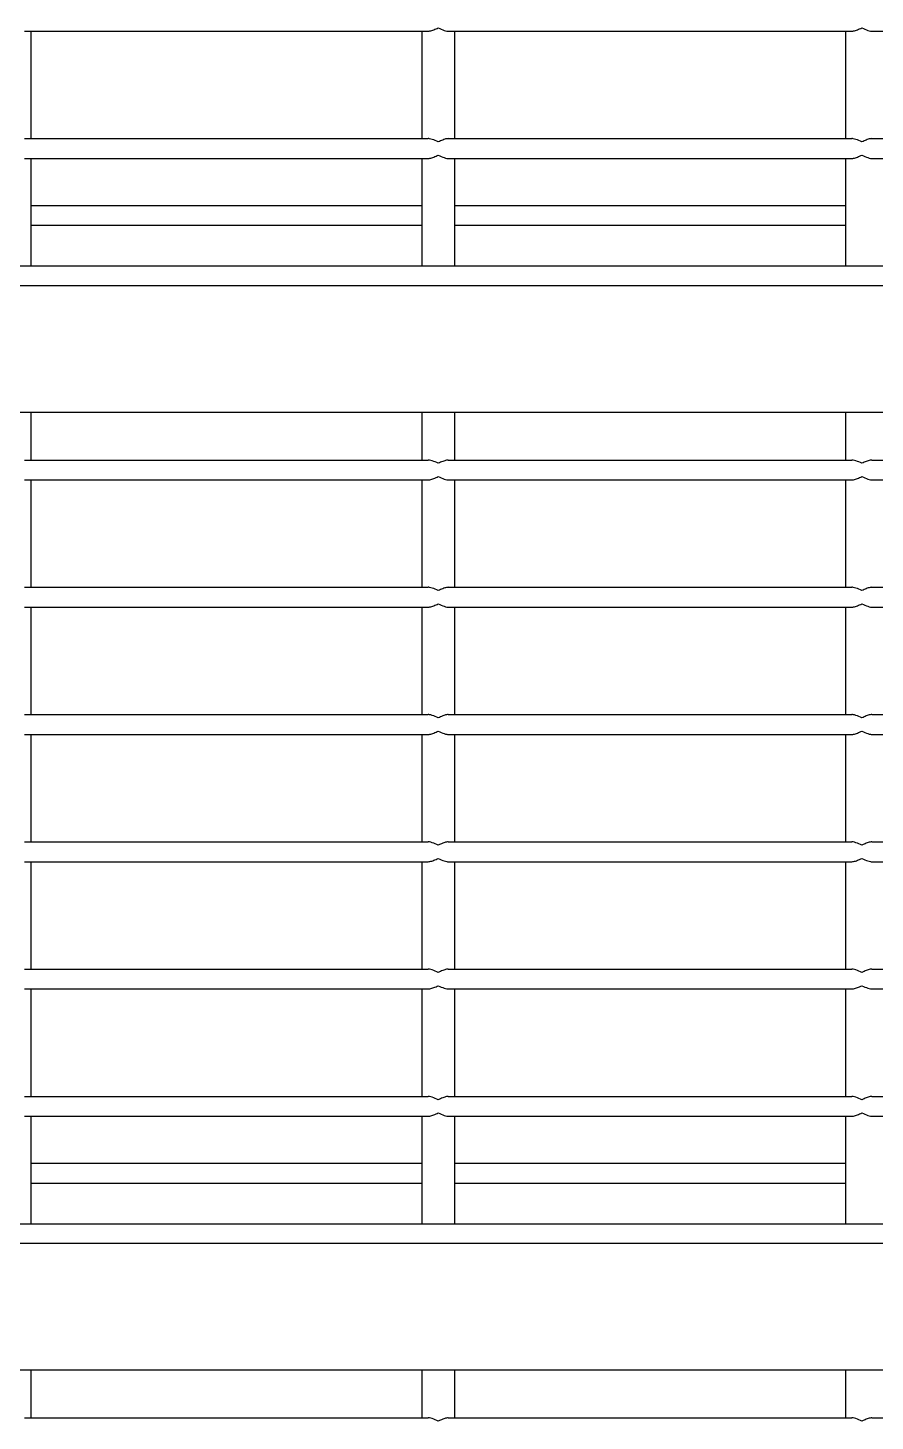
# Model space of a CAD drawing. Header units: millimetres. Extents: x 1293 to 41893, y 1011 to 26911.
# Drawn here: x 13211.4 to 13346.9, y 12551.4 to 12774.2 of the extents above; entities that cross this region are included whole.
import ezdxf

# ---------------------------------------------------------------- set-up
doc = ezdxf.new("R2010")
doc.units = ezdxf.units.MM
doc.header["$LTSCALE"] = 50

msp = doc.modelspace()

# ---------------------------------------------------------------- linework, layer by layer
at = {"color": 7, "linetype": 'Continuous', "lineweight": 25}
for p, q in [((13210.8676497, 12773.6870959), (13275.425983, 12773.6870959)), ((13211.925983, 12756.5020959), (13211.925983, 12773.6870959)), ((13274.3676497, 12773.6870959), (13274.3676497, 12756.5020959)), ((13278.600983, 12773.6870959), (13343.1593163, 12773.6870959)), ((13279.6593163, 12756.5020959), (13279.6593163, 12773.6870959)), ((13342.100983, 12773.6870959), (13342.100983, 12756.5020959)), ((13346.3343163, 12773.6870959), (13410.8926497, 12773.6870959)), ((13210.8676497, 12756.5020959), (13275.425983, 12756.5020959)), ((13278.600983, 12756.5020959), (13343.1593163, 12756.5020959)), ((13346.3343163, 12756.5020959), (13410.8926497, 12756.5020959)), ((13210.8676497, 12753.3270959), (13275.425983, 12753.3270959)), ((13211.925983, 12736.1420959), (13211.925983, 12753.3270959)), ((13274.3676497, 12753.3270959), (13274.3676497, 12736.1420959)), ((13278.600983, 12753.3270959), (13343.1593163, 12753.3270959)), ((13279.6593163, 12736.1420959), (13279.6593163, 12753.3270959)), ((13342.100983, 12753.3270959), (13342.100983, 12736.1420959)), ((13346.3343163, 12753.3270959), (13410.8926497, 12753.3270959)), ((13211.925983, 12745.8132072), (13274.3676497, 12745.8132072)), ((13279.6593163, 12745.8132072), (13342.100983, 12745.8132072)), ((13211.925983, 12742.6382072), (13274.3676497, 12742.6382072)), ((13279.6593163, 12742.6382072), (13342.100983, 12742.6382072)), ((13126.7301497, 12736.1420959), (13630.4968163, 12736.1420959)), ((13630.4968163, 12732.9670959), (13126.7301497, 12732.9670959)), ((13124.6101497, 12712.7554292), (13632.6168163, 12712.7554292)), ((13211.925983, 12705.0932072), (13211.925983, 12712.7554292)), ((13274.3676497, 12712.7554292), (13274.3676497, 12705.0932072)), ((13279.6593163, 12705.0932072), (13279.6593163, 12712.7554292)), ((13342.100983, 12712.7554292), (13342.100983, 12705.0932072)), ((13210.8676497, 12705.0932072), (13275.425983, 12705.0932072)), ((13278.600983, 12705.0932072), (13343.1593163, 12705.0932072)), ((13346.3343163, 12705.0932072), (13410.8926497, 12705.0932072)), ((13210.8676497, 12701.9182072), (13275.425983, 12701.9182072)), ((13211.925983, 12684.7332072), (13211.925983, 12701.9182072)), ((13274.3676497, 12701.9182072), (13274.3676497, 12684.7332072)), ((13278.600983, 12701.9182072), (13343.1593163, 12701.9182072)), ((13279.6593163, 12684.7332072), (13279.6593163, 12701.9182072)), ((13342.100983, 12701.9182072), (13342.100983, 12684.7332072)), ((13346.3343163, 12701.9182072), (13410.8926497, 12701.9182072)), ((13210.8676497, 12684.7332072), (13275.425983, 12684.7332072)), ((13278.600983, 12684.7332072), (13343.1593163, 12684.7332072)), ((13346.3343163, 12684.7332072), (13410.8926497, 12684.7332072)), ((13210.8676497, 12681.5582072), (13275.425983, 12681.5582072)), ((13211.925983, 12664.3732072), (13211.925983, 12681.5582072)), ((13274.3676497, 12681.5582072), (13274.3676497, 12664.3732072)), ((13278.600983, 12681.5582072), (13343.1593163, 12681.5582072)), ((13279.6593163, 12664.3732072), (13279.6593163, 12681.5582072)), ((13342.100983, 12681.5582072), (13342.100983, 12664.3732072)), ((13346.3343163, 12681.5582072), (13410.8926497, 12681.5582072)), ((13210.8676497, 12664.3732072), (13275.425983, 12664.3732072)), ((13278.600983, 12664.3732072), (13343.1593163, 12664.3732072)), ((13346.3343163, 12664.3732072), (13410.8926497, 12664.3732072)), ((13210.8676497, 12661.1982072), (13275.425983, 12661.1982072)), ((13211.925983, 12644.0132072), (13211.925983, 12661.1982072)), ((13274.3676497, 12661.1982072), (13274.3676497, 12644.0132072)), ((13278.600983, 12661.1982072), (13343.1593163, 12661.1982072)), ((13279.6593163, 12644.0132072), (13279.6593163, 12661.1982072)), ((13342.100983, 12661.1982072), (13342.100983, 12644.0132072)), ((13346.3343163, 12661.1982072), (13410.8926497, 12661.1982072)), ((13210.8676497, 12644.0132072), (13275.425983, 12644.0132072)), ((13278.600983, 12644.0132072), (13343.1593163, 12644.0132072)), ((13346.3343163, 12644.0132072), (13410.8926497, 12644.0132072)), ((13210.8676497, 12640.8382072), (13275.425983, 12640.8382072)), ((13211.925983, 12623.6532072), (13211.925983, 12640.8382072)), ((13274.3676497, 12640.8382072), (13274.3676497, 12623.6532072)), ((13278.600983, 12640.8382072), (13343.1593163, 12640.8382072)), ((13279.6593163, 12623.6532072), (13279.6593163, 12640.8382072)), ((13342.100983, 12640.8382072), (13342.100983, 12623.6532072)), ((13346.3343163, 12640.8382072), (13410.8926497, 12640.8382072)), ((13210.8676497, 12623.6532072), (13275.425983, 12623.6532072)), ((13278.600983, 12623.6532072), (13343.1593163, 12623.6532072)), ((13346.3343163, 12623.6532072), (13410.8926497, 12623.6532072)), ((13210.8676497, 12620.4782072), (13275.425983, 12620.4782072)), ((13211.925983, 12603.2932072), (13211.925983, 12620.4782072)), ((13274.3676497, 12620.4782072), (13274.3676497, 12603.2932072)), ((13278.600983, 12620.4782072), (13343.1593163, 12620.4782072)), ((13279.6593163, 12603.2932072), (13279.6593163, 12620.4782072)), ((13342.100983, 12620.4782072), (13342.100983, 12603.2932072)), ((13346.3343163, 12620.4782072), (13410.8926497, 12620.4782072)), ((13210.8676497, 12603.2932072), (13275.425983, 12603.2932072)), ((13278.600983, 12603.2932072), (13343.1593163, 12603.2932072)), ((13346.3343163, 12603.2932072), (13410.8926497, 12603.2932072)), ((13210.8676497, 12600.1182072), (13275.425983, 12600.1182072)), ((13211.925983, 12582.9332072), (13211.925983, 12600.1182072)), ((13274.3676497, 12600.1182072), (13274.3676497, 12582.9332072)), ((13278.600983, 12600.1182072), (13343.1593163, 12600.1182072)), ((13279.6593163, 12582.9332072), (13279.6593163, 12600.1182072)), ((13342.100983, 12600.1182072), (13342.100983, 12582.9332072)), ((13346.3343163, 12600.1182072), (13410.8926497, 12600.1182072)), ((13211.925983, 12592.6043186), (13274.3676497, 12592.6043186)), ((13279.6593163, 12592.6043186), (13342.100983, 12592.6043186)), ((13211.925983, 12589.4293186), (13274.3676497, 12589.4293186)), ((13279.6593163, 12589.4293186), (13342.100983, 12589.4293186)), ((13126.7301497, 12582.9332072), (13630.4968163, 12582.9332072)), ((13630.4968163, 12579.7582072), (13126.7301497, 12579.7582072)), ((13124.6101497, 12559.5465406), (13632.6168163, 12559.5465406)), ((13211.925983, 12551.8843186), (13211.925983, 12559.5465406)), ((13274.3676497, 12559.5465406), (13274.3676497, 12551.8843186)), ((13279.6593163, 12551.8843186), (13279.6593163, 12559.5465406)), ((13342.100983, 12559.5465406), (13342.100983, 12551.8843186)), ((13210.8676497, 12551.8843186), (13275.425983, 12551.8843186)), ((13278.600983, 12551.8843186), (13343.1593163, 12551.8843186)), ((13346.3343163, 12551.8843186), (13410.8926497, 12551.8843186))]:
    msp.add_line(p, q, dxfattribs=at)
for points, knots in [([(13275.425983, 12773.6870959), (13275.5105182, 12773.6936573), (13275.787753, 12773.7151756), (13276.3228124, 12773.909983), (13276.7741461, 12774.1092233), (13277.010927, 12774.2151194), (13277.013483, 12774.2162625)], [0, 0, 0, 0, 0.1723614537, 0.5652622384, 0.9953071929, 1, 1, 1, 1]), ([(13277.013483, 12774.2162625), (13277.0160389, 12774.2151195), (13277.3359773, 12774.0720386), (13277.8114929, 12773.859768), (13278.3341348, 12773.7034234), (13278.5348902, 12773.6911399), (13278.600983, 12773.6870959)], [0, 0, 0, 0, 0.0046971273, 0.5879730074, 0.8643521995, 1, 1, 1, 1]), ([(13343.1593163, 12773.6870959), (13343.2438516, 12773.6936573), (13343.5210863, 12773.7151756), (13344.0561457, 12773.909983), (13344.5074794, 12774.1092233), (13344.7442604, 12774.2151194), (13344.7468163, 12774.2162625)], [0, 0, 0, 0, 0.1723614537, 0.5652622384, 0.9953071929, 1, 1, 1, 1]), ([(13344.7468163, 12774.2162625), (13344.7493722, 12774.2151195), (13345.0693106, 12774.0720386), (13345.5448262, 12773.859768), (13346.0674681, 12773.7034234), (13346.2682235, 12773.6911399), (13346.3343163, 12773.6870959)], [0, 0, 0, 0, 0.00469712726, 0.58797300742, 0.86435219951, 1, 1, 1, 1]), ([(13277.013483, 12755.9729292), (13277.0109271, 12755.9740722), (13276.6909887, 12756.1171531), (13276.2154731, 12756.3294238), (13275.6928312, 12756.4857683), (13275.4920758, 12756.4980519), (13275.425983, 12756.5020959)], [0, 0, 0, 0, 0.00469712726, 0.58797300732, 0.86435219951, 1, 1, 1, 1]), ([(13278.600983, 12756.5020959), (13278.5164478, 12756.4955344), (13278.239213, 12756.4740161), (13277.7041536, 12756.2792087), (13277.2528199, 12756.0799685), (13277.0160389, 12755.9740723), (13277.013483, 12755.9729292)], [0, 0, 0, 0, 0.1723614537, 0.5652622384, 0.9953071929, 1, 1, 1, 1]), ([(13344.7468163, 12755.9729292), (13344.7442604, 12755.9740722), (13344.4243221, 12756.1171531), (13343.9488064, 12756.3294238), (13343.4261645, 12756.4857683), (13343.2254092, 12756.4980519), (13343.1593163, 12756.5020959)], [0, 0, 0, 0, 0.0046971273, 0.5879730074, 0.8643521995, 1, 1, 1, 1]), ([(13346.3343163, 12756.5020959), (13346.2497811, 12756.4955344), (13345.9725464, 12756.4740161), (13345.4374869, 12756.2792087), (13344.9861532, 12756.0799685), (13344.7493723, 12755.9740723), (13344.7468163, 12755.9729292)], [0, 0, 0, 0, 0.1723614537, 0.5652622384, 0.9953071929, 1, 1, 1, 1]), ([(13275.425983, 12753.3270959), (13275.5105182, 12753.3336573), (13275.787753, 12753.3551756), (13276.3228124, 12753.549983), (13276.7741461, 12753.7492233), (13277.010927, 12753.8551194), (13277.013483, 12753.8562625)], [0, 0, 0, 0, 0.1723614537, 0.5652622384, 0.9953071929, 1, 1, 1, 1]), ([(13277.013483, 12753.8562625), (13277.0160389, 12753.8551195), (13277.3359773, 12753.7120386), (13277.8114929, 12753.499768), (13278.3341348, 12753.3434234), (13278.5348902, 12753.3311399), (13278.600983, 12753.3270959)], [0, 0, 0, 0, 0.00469712726, 0.58797300735, 0.86435219951, 1, 1, 1, 1]), ([(13343.1593163, 12753.3270959), (13343.2438516, 12753.3336573), (13343.5210863, 12753.3551756), (13344.0561457, 12753.549983), (13344.5074794, 12753.7492233), (13344.7442604, 12753.8551194), (13344.7468163, 12753.8562625)], [0, 0, 0, 0, 0.1723614537, 0.5652622384, 0.9953071929, 1, 1, 1, 1]), ([(13344.7468163, 12753.8562625), (13344.7493722, 12753.8551195), (13345.0693106, 12753.7120386), (13345.5448262, 12753.499768), (13346.0674681, 12753.3434234), (13346.2682235, 12753.3311399), (13346.3343163, 12753.3270959)], [0, 0, 0, 0, 0.0046971273, 0.5879730074, 0.8643521995, 1, 1, 1, 1]), ([(13277.013483, 12704.5640406), (13277.0109271, 12704.5651836), (13276.6909887, 12704.7082645), (13276.2154731, 12704.9205351), (13275.6928312, 12705.0768797), (13275.4920758, 12705.0891632), (13275.425983, 12705.0932072)], [0, 0, 0, 0, 0.0046971273, 0.5879730073, 0.8643521995, 1, 1, 1, 1]), ([(13278.600983, 12705.0932072), (13278.5164478, 12705.0866458), (13278.239213, 12705.0651275), (13277.7041536, 12704.8703201), (13277.2528199, 12704.6710798), (13277.0160389, 12704.5651837), (13277.013483, 12704.5640406)], [0, 0, 0, 0, 0.1723614537, 0.5652622384, 0.9953071929, 1, 1, 1, 1]), ([(13344.7468163, 12704.5640406), (13344.7442604, 12704.5651836), (13344.4243221, 12704.7082645), (13343.9488064, 12704.9205351), (13343.4261645, 12705.0768797), (13343.2254092, 12705.0891632), (13343.1593163, 12705.0932072)], [0, 0, 0, 0, 0.0046971273, 0.5879730074, 0.8643521995, 1, 1, 1, 1]), ([(13346.3343163, 12705.0932072), (13346.2497811, 12705.0866458), (13345.9725464, 12705.0651275), (13345.4374869, 12704.8703201), (13344.9861532, 12704.6710798), (13344.7493723, 12704.5651837), (13344.7468163, 12704.5640406)], [0, 0, 0, 0, 0.1723614537, 0.5652622384, 0.9953071929, 1, 1, 1, 1]), ([(13275.425983, 12701.9182072), (13275.5105182, 12701.9247687), (13275.787753, 12701.946287), (13276.3228124, 12702.1410944), (13276.7741461, 12702.3403347), (13277.010927, 12702.4462308), (13277.013483, 12702.4473739)], [0, 0, 0, 0, 0.1723614537, 0.5652622384, 0.9953071929, 1, 1, 1, 1]), ([(13277.013483, 12702.4473739), (13277.0160389, 12702.4462309), (13277.3359773, 12702.30315), (13277.8114929, 12702.0908794), (13278.3341348, 12701.9345348), (13278.5348902, 12701.9222512), (13278.600983, 12701.9182072)], [0, 0, 0, 0, 0.0046971273, 0.5879730074, 0.8643521995, 1, 1, 1, 1]), ([(13343.1593163, 12701.9182072), (13343.2438516, 12701.9247687), (13343.5210863, 12701.946287), (13344.0561457, 12702.1410944), (13344.5074794, 12702.3403347), (13344.7442604, 12702.4462308), (13344.7468163, 12702.4473739)], [0, 0, 0, 0, 0.1723614537, 0.5652622384, 0.9953071929, 1, 1, 1, 1]), ([(13344.7468163, 12702.4473739), (13344.7493722, 12702.4462309), (13345.0693106, 12702.30315), (13345.5448262, 12702.0908794), (13346.0674681, 12701.9345348), (13346.2682235, 12701.9222512), (13346.3343163, 12701.9182072)], [0, 0, 0, 0, 0.0046971273, 0.5879730074, 0.8643521995, 1, 1, 1, 1]), ([(13277.013483, 12684.2040406), (13277.0109271, 12684.2051836), (13276.6909887, 12684.3482645), (13276.2154731, 12684.5605351), (13275.6928312, 12684.7168797), (13275.4920758, 12684.7291632), (13275.425983, 12684.7332072)], [0, 0, 0, 0, 0.0046971273, 0.5879730073, 0.8643521995, 1, 1, 1, 1]), ([(13278.600983, 12684.7332072), (13278.5164478, 12684.7266458), (13278.239213, 12684.7051275), (13277.7041536, 12684.5103201), (13277.2528199, 12684.3110798), (13277.0160389, 12684.2051837), (13277.013483, 12684.2040406)], [0, 0, 0, 0, 0.1723614537, 0.5652622384, 0.9953071929, 1, 1, 1, 1]), ([(13344.7468163, 12684.2040406), (13344.7442604, 12684.2051836), (13344.4243221, 12684.3482645), (13343.9488064, 12684.5605351), (13343.4261645, 12684.7168797), (13343.2254092, 12684.7291632), (13343.1593163, 12684.7332072)], [0, 0, 0, 0, 0.00469712726, 0.58797300738, 0.86435219951, 1, 1, 1, 1]), ([(13346.3343163, 12684.7332072), (13346.2497811, 12684.7266458), (13345.9725464, 12684.7051275), (13345.4374869, 12684.5103201), (13344.9861532, 12684.3110798), (13344.7493723, 12684.2051837), (13344.7468163, 12684.2040406)], [0, 0, 0, 0, 0.1723614537, 0.5652622384, 0.9953071929, 1, 1, 1, 1]), ([(13275.425983, 12681.5582072), (13275.5105182, 12681.5647687), (13275.787753, 12681.586287), (13276.3228124, 12681.7810944), (13276.7741461, 12681.9803347), (13277.010927, 12682.0862308), (13277.013483, 12682.0873739)], [0, 0, 0, 0, 0.1723614537, 0.5652622384, 0.9953071929, 1, 1, 1, 1]), ([(13277.013483, 12682.0873739), (13277.0160389, 12682.0862309), (13277.3359773, 12681.94315), (13277.8114929, 12681.7308794), (13278.3341348, 12681.5745348), (13278.5348902, 12681.5622512), (13278.600983, 12681.5582072)], [0, 0, 0, 0, 0.0046971273, 0.5879730074, 0.8643521995, 1, 1, 1, 1]), ([(13343.1593163, 12681.5582072), (13343.2438516, 12681.5647687), (13343.5210863, 12681.586287), (13344.0561457, 12681.7810944), (13344.5074794, 12681.9803347), (13344.7442604, 12682.0862308), (13344.7468163, 12682.0873739)], [0, 0, 0, 0, 0.1723614537, 0.5652622384, 0.9953071929, 1, 1, 1, 1]), ([(13344.7468163, 12682.0873739), (13344.7493722, 12682.0862309), (13345.0693106, 12681.94315), (13345.5448262, 12681.7308794), (13346.0674681, 12681.5745348), (13346.2682235, 12681.5622512), (13346.3343163, 12681.5582072)], [0, 0, 0, 0, 0.0046971273, 0.5879730074, 0.8643521995, 1, 1, 1, 1]), ([(13277.013483, 12663.8440406), (13277.0109271, 12663.8451836), (13276.6909887, 12663.9882645), (13276.2154731, 12664.2005351), (13275.6928312, 12664.3568797), (13275.4920758, 12664.3691632), (13275.425983, 12664.3732072)], [0, 0, 0, 0, 0.0046971273, 0.5879730073, 0.8643521995, 1, 1, 1, 1]), ([(13278.600983, 12664.3732072), (13278.5164478, 12664.3666458), (13278.239213, 12664.3451275), (13277.7041536, 12664.1503201), (13277.2528199, 12663.9510798), (13277.0160389, 12663.8451837), (13277.013483, 12663.8440406)], [0, 0, 0, 0, 0.1723614537, 0.5652622384, 0.9953071929, 1, 1, 1, 1]), ([(13344.7468163, 12663.8440406), (13344.7442604, 12663.8451836), (13344.4243221, 12663.9882645), (13343.9488064, 12664.2005351), (13343.4261645, 12664.3568797), (13343.2254092, 12664.3691632), (13343.1593163, 12664.3732072)], [0, 0, 0, 0, 0.00469712726, 0.58797300738, 0.86435219951, 1, 1, 1, 1]), ([(13346.3343163, 12664.3732072), (13346.2497811, 12664.3666458), (13345.9725464, 12664.3451275), (13345.4374869, 12664.1503201), (13344.9861532, 12663.9510798), (13344.7493723, 12663.8451837), (13344.7468163, 12663.8440406)], [0, 0, 0, 0, 0.1723614537, 0.5652622384, 0.9953071929, 1, 1, 1, 1]), ([(13275.425983, 12661.1982072), (13275.5105182, 12661.2047687), (13275.787753, 12661.226287), (13276.3228124, 12661.4210944), (13276.7741461, 12661.6203347), (13277.010927, 12661.7262308), (13277.013483, 12661.7273739)], [0, 0, 0, 0, 0.1723614537, 0.5652622384, 0.9953071929, 1, 1, 1, 1]), ([(13277.013483, 12661.7273739), (13277.0160389, 12661.7262309), (13277.3359773, 12661.58315), (13277.8114929, 12661.3708794), (13278.3341348, 12661.2145348), (13278.5348902, 12661.2022512), (13278.600983, 12661.1982072)], [0, 0, 0, 0, 0.0046971273, 0.5879730074, 0.8643521995, 1, 1, 1, 1]), ([(13343.1593163, 12661.1982072), (13343.2438516, 12661.2047687), (13343.5210863, 12661.226287), (13344.0561457, 12661.4210944), (13344.5074794, 12661.6203347), (13344.7442604, 12661.7262308), (13344.7468163, 12661.7273739)], [0, 0, 0, 0, 0.17236145372, 0.56526223842, 0.99530719289, 1, 1, 1, 1]), ([(13344.7468163, 12661.7273739), (13344.7493722, 12661.7262309), (13345.0693106, 12661.58315), (13345.5448262, 12661.3708794), (13346.0674681, 12661.2145348), (13346.2682235, 12661.2022512), (13346.3343163, 12661.1982072)], [0, 0, 0, 0, 0.0046971273, 0.5879730074, 0.8643521995, 1, 1, 1, 1]), ([(13277.013483, 12643.4840406), (13277.0109271, 12643.4851836), (13276.6909887, 12643.6282645), (13276.2154731, 12643.8405351), (13275.6928312, 12643.9968797), (13275.4920758, 12644.0091632), (13275.425983, 12644.0132072)], [0, 0, 0, 0, 0.0046971273, 0.5879730073, 0.8643521995, 1, 1, 1, 1]), ([(13278.600983, 12644.0132072), (13278.5164478, 12644.0066458), (13278.239213, 12643.9851275), (13277.7041536, 12643.7903201), (13277.2528199, 12643.5910798), (13277.0160389, 12643.4851837), (13277.013483, 12643.4840406)], [0, 0, 0, 0, 0.1723614537, 0.5652622384, 0.9953071929, 1, 1, 1, 1]), ([(13344.7468163, 12643.4840406), (13344.7442604, 12643.4851836), (13344.4243221, 12643.6282645), (13343.9488064, 12643.8405351), (13343.4261645, 12643.9968797), (13343.2254092, 12644.0091632), (13343.1593163, 12644.0132072)], [0, 0, 0, 0, 0.0046971273, 0.5879730074, 0.8643521995, 1, 1, 1, 1]), ([(13346.3343163, 12644.0132072), (13346.2497811, 12644.0066458), (13345.9725464, 12643.9851275), (13345.4374869, 12643.7903201), (13344.9861532, 12643.5910798), (13344.7493723, 12643.4851837), (13344.7468163, 12643.4840406)], [0, 0, 0, 0, 0.1723614537, 0.5652622384, 0.9953071929, 1, 1, 1, 1]), ([(13275.425983, 12640.8382072), (13275.5105182, 12640.8447687), (13275.787753, 12640.866287), (13276.3228124, 12641.0610944), (13276.7741461, 12641.2603347), (13277.010927, 12641.3662308), (13277.013483, 12641.3673739)], [0, 0, 0, 0, 0.1723614537, 0.5652622384, 0.9953071929, 1, 1, 1, 1]), ([(13277.013483, 12641.3673739), (13277.0160389, 12641.3662309), (13277.3359773, 12641.22315), (13277.8114929, 12641.0108794), (13278.3341348, 12640.8545348), (13278.5348902, 12640.8422512), (13278.600983, 12640.8382072)], [0, 0, 0, 0, 0.0046971273, 0.5879730074, 0.8643521995, 1, 1, 1, 1]), ([(13343.1593163, 12640.8382072), (13343.2438516, 12640.8447687), (13343.5210863, 12640.866287), (13344.0561457, 12641.0610944), (13344.5074794, 12641.2603347), (13344.7442604, 12641.3662308), (13344.7468163, 12641.3673739)], [0, 0, 0, 0, 0.1723614537, 0.5652622384, 0.9953071929, 1, 1, 1, 1]), ([(13344.7468163, 12641.3673739), (13344.7493722, 12641.3662309), (13345.0693106, 12641.22315), (13345.5448262, 12641.0108794), (13346.0674681, 12640.8545348), (13346.2682235, 12640.8422512), (13346.3343163, 12640.8382072)], [0, 0, 0, 0, 0.0046971273, 0.5879730074, 0.8643521995, 1, 1, 1, 1]), ([(13277.013483, 12623.1240406), (13277.0109271, 12623.1251836), (13276.6909887, 12623.2682645), (13276.2154731, 12623.4805351), (13275.6928312, 12623.6368797), (13275.4920758, 12623.6491632), (13275.425983, 12623.6532072)], [0, 0, 0, 0, 0.0046971273, 0.5879730073, 0.8643521995, 1, 1, 1, 1]), ([(13278.600983, 12623.6532072), (13278.5164478, 12623.6466458), (13278.239213, 12623.6251275), (13277.7041536, 12623.4303201), (13277.2528199, 12623.2310798), (13277.0160389, 12623.1251837), (13277.013483, 12623.1240406)], [0, 0, 0, 0, 0.1723614537, 0.5652622384, 0.9953071929, 1, 1, 1, 1]), ([(13344.7468163, 12623.1240406), (13344.7442604, 12623.1251836), (13344.4243221, 12623.2682645), (13343.9488064, 12623.4805351), (13343.4261645, 12623.6368797), (13343.2254092, 12623.6491632), (13343.1593163, 12623.6532072)], [0, 0, 0, 0, 0.0046971273, 0.5879730074, 0.8643521995, 1, 1, 1, 1]), ([(13346.3343163, 12623.6532072), (13346.2497811, 12623.6466458), (13345.9725464, 12623.6251275), (13345.4374869, 12623.4303201), (13344.9861532, 12623.2310798), (13344.7493723, 12623.1251837), (13344.7468163, 12623.1240406)], [0, 0, 0, 0, 0.1723614537, 0.5652622384, 0.9953071929, 1, 1, 1, 1]), ([(13275.425983, 12620.4782072), (13275.5105182, 12620.4847687), (13275.787753, 12620.506287), (13276.3228124, 12620.7010944), (13276.7741461, 12620.9003347), (13277.010927, 12621.0062308), (13277.013483, 12621.0073739)], [0, 0, 0, 0, 0.1723614537, 0.5652622384, 0.9953071929, 1, 1, 1, 1]), ([(13277.013483, 12621.0073739), (13277.0160389, 12621.0062309), (13277.3359773, 12620.86315), (13277.8114929, 12620.6508794), (13278.3341348, 12620.4945348), (13278.5348902, 12620.4822512), (13278.600983, 12620.4782072)], [0, 0, 0, 0, 0.0046971273, 0.5879730074, 0.8643521995, 1, 1, 1, 1]), ([(13343.1593163, 12620.4782072), (13343.2438516, 12620.4847687), (13343.5210863, 12620.506287), (13344.0561457, 12620.7010944), (13344.5074794, 12620.9003347), (13344.7442604, 12621.0062308), (13344.7468163, 12621.0073739)], [0, 0, 0, 0, 0.1723614537, 0.5652622384, 0.9953071929, 1, 1, 1, 1]), ([(13344.7468163, 12621.0073739), (13344.7493722, 12621.0062309), (13345.0693106, 12620.86315), (13345.5448262, 12620.6508794), (13346.0674681, 12620.4945348), (13346.2682235, 12620.4822512), (13346.3343163, 12620.4782072)], [0, 0, 0, 0, 0.0046971273, 0.5879730074, 0.8643521995, 1, 1, 1, 1]), ([(13277.013483, 12602.7640406), (13277.0109271, 12602.7651836), (13276.6909887, 12602.9082645), (13276.2154731, 12603.1205351), (13275.6928312, 12603.2768797), (13275.4920758, 12603.2891632), (13275.425983, 12603.2932072)], [0, 0, 0, 0, 0.0046971273, 0.5879730073, 0.8643521995, 1, 1, 1, 1]), ([(13278.600983, 12603.2932072), (13278.5164478, 12603.2866458), (13278.239213, 12603.2651275), (13277.7041536, 12603.0703201), (13277.2528199, 12602.8710798), (13277.0160389, 12602.7651837), (13277.013483, 12602.7640406)], [0, 0, 0, 0, 0.1723614537, 0.5652622384, 0.9953071929, 1, 1, 1, 1]), ([(13344.7468163, 12602.7640406), (13344.7442604, 12602.7651836), (13344.4243221, 12602.9082645), (13343.9488064, 12603.1205351), (13343.4261645, 12603.2768797), (13343.2254092, 12603.2891632), (13343.1593163, 12603.2932072)], [0, 0, 0, 0, 0.0046971273, 0.5879730074, 0.8643521995, 1, 1, 1, 1]), ([(13346.3343163, 12603.2932072), (13346.2497811, 12603.2866458), (13345.9725464, 12603.2651275), (13345.4374869, 12603.0703201), (13344.9861532, 12602.8710798), (13344.7493723, 12602.7651837), (13344.7468163, 12602.7640406)], [0, 0, 0, 0, 0.1723614537, 0.5652622384, 0.9953071929, 1, 1, 1, 1]), ([(13275.425983, 12600.1182072), (13275.5105182, 12600.1247687), (13275.787753, 12600.146287), (13276.3228124, 12600.3410944), (13276.7741461, 12600.5403347), (13277.010927, 12600.6462308), (13277.013483, 12600.6473739)], [0, 0, 0, 0, 0.1723614537, 0.5652622384, 0.9953071929, 1, 1, 1, 1]), ([(13277.013483, 12600.6473739), (13277.0160389, 12600.6462309), (13277.3359773, 12600.50315), (13277.8114929, 12600.2908794), (13278.3341348, 12600.1345348), (13278.5348902, 12600.1222512), (13278.600983, 12600.1182072)], [0, 0, 0, 0, 0.0046971273, 0.5879730074, 0.8643521995, 1, 1, 1, 1]), ([(13343.1593163, 12600.1182072), (13343.2438516, 12600.1247687), (13343.5210863, 12600.146287), (13344.0561457, 12600.3410944), (13344.5074794, 12600.5403347), (13344.7442604, 12600.6462308), (13344.7468163, 12600.6473739)], [0, 0, 0, 0, 0.17236145372, 0.56526223842, 0.99530719289, 1, 1, 1, 1]), ([(13344.7468163, 12600.6473739), (13344.7493722, 12600.6462309), (13345.0693106, 12600.50315), (13345.5448262, 12600.2908794), (13346.0674681, 12600.1345348), (13346.2682235, 12600.1222512), (13346.3343163, 12600.1182072)], [0, 0, 0, 0, 0.0046971273, 0.5879730074, 0.8643521995, 1, 1, 1, 1]), ([(13277.013483, 12551.355152), (13277.0109271, 12551.356295), (13276.6909887, 12551.4993759), (13276.2154731, 12551.7116465), (13275.6928312, 12551.8679911), (13275.4920758, 12551.8802746), (13275.425983, 12551.8843186)], [0, 0, 0, 0, 0.0046971273, 0.5879730073, 0.8643521995, 1, 1, 1, 1]), ([(13278.600983, 12551.8843186), (13278.5164478, 12551.8777572), (13278.239213, 12551.8562389), (13277.7041536, 12551.6614315), (13277.2528199, 12551.4621912), (13277.0160389, 12551.3562951), (13277.013483, 12551.355152)], [0, 0, 0, 0, 0.1723614537, 0.5652622384, 0.9953071929, 1, 1, 1, 1]), ([(13344.7468163, 12551.355152), (13344.7442604, 12551.356295), (13344.4243221, 12551.4993759), (13343.9488064, 12551.7116465), (13343.4261645, 12551.8679911), (13343.2254092, 12551.8802746), (13343.1593163, 12551.8843186)], [0, 0, 0, 0, 0.0046971273, 0.5879730074, 0.8643521995, 1, 1, 1, 1]), ([(13346.3343163, 12551.8843186), (13346.2497811, 12551.8777572), (13345.9725464, 12551.8562389), (13345.4374869, 12551.6614315), (13344.9861532, 12551.4621912), (13344.7493723, 12551.3562951), (13344.7468163, 12551.355152)], [0, 0, 0, 0, 0.1723614537, 0.5652622384, 0.9953071929, 1, 1, 1, 1])]:
    msp.add_open_spline(points, degree=3, knots=knots, dxfattribs=at)

doc.saveas('drawing.dxf')
